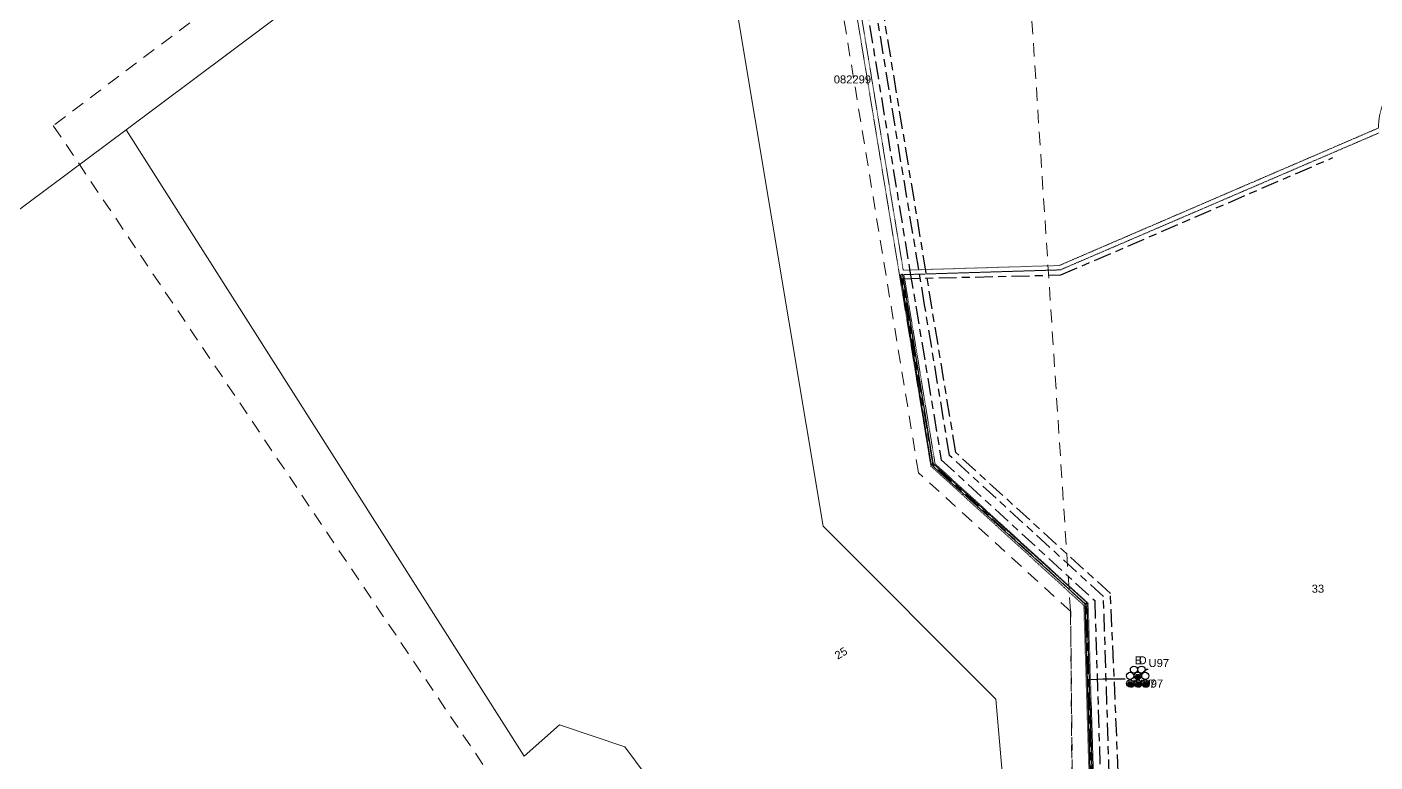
# Model space of a CAD drawing. Header units: metres. Extents: x 292510 to 295946, y 6251475 to 6256272.
# Drawn here: x 294316 to 294619.1, y 6255784.6 to 6255950 of the extents above; entities that cross this region are included whole.
import ezdxf
from ezdxf.enums import TextEntityAlignment as Align

# ---------------------------------------------------------------- set-up
doc = ezdxf.new("R2010")
doc.units = ezdxf.units.M
for name, pattern in [('Cable Exist UG', [8.2, 4, -1.2, 1.8, -1.2]), ('Dash', [5, 3, -2]), ('HIDDEN', [0.375, 0.25, -0.125]), ('HIDDEN2', [0.1875, 0.125, -0.0625])]:
    doc.linetypes.add(name, pattern=pattern)
doc.layers.get('0').update_dxf_attribs({"color": 6})
for name, color, linetype, lineweight in [('Cadastre Developer_SP_EXT', 9, 'Continuous', 5), ('Cadastre Land Parcels_SP_EXT', 7, 'Continuous', 5), ('Cadastre Other Property_SP_EXT', 9, 'HIDDEN', 5), ('Cadastre Roads_SP_EXT', 7, 'Continuous', 5)]:
    doc.layers.add(name, color=color, linetype=linetype, lineweight=lineweight)
doc.layers.add('Duct_SP_EXT', color=7, linetype='Continuous')
doc.layers.add('Mains_HV_EXT', color=7, linetype='Continuous')
doc.styles.get("Standard").update_dxf_attribs({"font": 'arial.ttf'})

# ---------------------------------------------------------------- blocks, each defined once
blk = doc.blocks.new('DUCT_EXT')
blk.add_circle((0, 0.8), 0.8)
at = {"flags": 1}
blk.add_attdef('Z', (0, 0), '', height=0.2, dxfattribs=at)
at = {"flags": 9}
for tag, p in [('DUCT_CODE', (0, 0)), ('XSECT_TYPE', (0, -0.2)), ('STATE', (0, -0.6)), ('FB_REFERENCE', (0, -0.4)), ('NOTES', (0, -0.8))]:
    blk.add_attdef(tag, text='', height=0.2, dxfattribs=at).set_placement(p, align=Align.MIDDLE_LEFT)
blk = doc.blocks.new('CABLE_LARGE_EXT')
h = blk.add_hatch(color=256)
edge = h.paths.add_edge_path()
edge.add_arc((0, 0.55), 0.55, 0, 360)
blk.add_circle((0, 0.55), 0.55)
at = {"flags": 1}
blk.add_attdef('Z', (0, 0), '', height=0.2, dxfattribs=at)
at = {"flags": 9}
for tag, p in [('COND_CODE', (0, 0)), ('STATE', (0, -0.4)), ('XSECT_SIZE', (0, -0.6)), ('FB_REFERENCE', (0, -0.2)), ('NOTES', (0, -0.8))]:
    blk.add_attdef(tag, text='', height=0.2, dxfattribs=at).set_placement(p, align=Align.MIDDLE_LEFT)

msp = doc.modelspace()

# ---------------------------------------------------------------- linework, layer by layer
at = {"layer": 'Cadastre Developer_SP_EXT', "linetype": 'Dash'}
msp.add_lwpolyline([(294476.58, 6255697.65), (294477.42, 6255696.37), (294532.88, 6255708.38), (294532.88, 6255708.38), (294557.86, 6255717.99), (294576.55, 6255726.94), (294551.23, 6255762.21), (294550.67, 6255818.48), (294516.45, 6255849.68), (294498.95, 6255956.17), (294448.47, 6256023.08), (294321.91, 6255927.79), (294322, 6255927.67), (294476.58, 6255697.65)], close=True, dxfattribs=at)
msp.add_lwpolyline([(294537.74, 6256016.17), (294550.64, 6255818.46), (294551.1, 6255762.29), (294576.55, 6255726.94), (294650.53, 6255762.27)], dxfattribs=at)
at = {"layer": 'Cadastre Land Parcels_SP_EXT', "linetype": 'Continuous'}
for points in [[(294338.3, 6255926.85), (294427.78, 6255785.9), (294435.76, 6255792.99), (294450.42, 6255788.04), (294483.11, 6255744.08), (294490.03, 6255699.13), (294532.88, 6255708.38), (294536.04, 6255709.59), (294557.86, 6255717.99), (294559.91, 6255718.97), (294569.44, 6255723.53), (294537.84, 6255752.92), (294533.85, 6255798.78), (294494.99, 6255837.63), (294475.85, 6255952.44), (294537.5, 6256017.17), (294509.35, 6256054.81), (294338.3, 6255926.85)], [(294179.64, 6255808.48), (294179.72, 6255807.1), (294186.77, 6255639.78), (294192.98, 6255634.99), (294378.33, 6255675), (294490.03, 6255699.13), (294483.11, 6255744.08), (294450.42, 6255788.04), (294435.76, 6255792.99), (294427.78, 6255785.9), (294338.3, 6255926.85), (294179.64, 6255808.48)]]:
    msp.add_lwpolyline(points, close=True, dxfattribs=at)
msp.add_lwpolyline([(294475.85, 6255952.44), (294494.99, 6255837.63), (294533.85, 6255798.78), (294537.84, 6255752.92), (294569.44, 6255723.53), (294647.68, 6255760.95)], dxfattribs=at)
at = {"layer": 'Cadastre Other Property_SP_EXT', "linetype": 'HIDDEN2'}
msp.add_lwpolyline([(294775.67, 6255993.4), (294650.2, 6255939.24), (294650.2, 6255939.24, -0.245715), (294639.41, 6255939.37), (294639.41, 6255939.37, 0.572135), (294619.9, 6255927.25), (294619.9, 6255927.25), (294548.11, 6255896.31), (294513.02, 6255895.25), (294502.74, 6255957.79)], format="xyb", dxfattribs=at)
msp.add_lwpolyline([(294501.79, 6255957.39), (294519.24, 6255851.2), (294553.63, 6255819.84), (294555.34, 6255763.32), (294579.79, 6255728.53), (294580.83, 6255728.97), (294556.33, 6255763.65), (294554.61, 6255820.3), (294520.18, 6255851.7), (294513.18, 6255894.25), (294548.33, 6255895.32), (294619.94, 6255926.12)], dxfattribs=at)
at = {"layer": 'Cadastre Roads_SP_EXT', "linetype": 'Continuous'}
msp.add_lwpolyline([(294179.64, 6255808.48), (294338.3, 6255926.85), (294338.3, 6255926.85), (294509.36, 6256054.81)], dxfattribs=at)
at = {"layer": 'Duct_SP_EXT'}
for p, q in [((294512.48, 6255894.21), (294512.71, 6255894.25)), ((294519.32, 6255851.52), (294512.48, 6255894.21)), ((294512.95, 6255894.29), (294512.71, 6255894.25)), ((294519.77, 6255851.77), (294512.95, 6255894.29)), ((294519.32, 6255851.52), (294519.54, 6255851.64)), ((294553.94, 6255820.2), (294519.32, 6255851.52)), ((294519.77, 6255851.77), (294519.54, 6255851.64)), ((294554.41, 6255820.42), (294519.77, 6255851.77)), ((294554.41, 6255820.42), (294554.17, 6255820.31)), ((294556.08, 6255763.84), (294554.41, 6255820.42)), ((294553.94, 6255820.2), (294554.17, 6255820.31)), ((294555.61, 6255763.77), (294553.94, 6255820.2))]:
    msp.add_line(p, q, dxfattribs=at)
for points in [[(294568.09, 6255805.45), (294567.72, 6255805.45), (294566.12, 6255804.08)], [(294562.94, 6255803.21), (294557.88, 6255803.21), (294555.11, 6255803.13)]]:
    msp.add_lwpolyline(points, dxfattribs=at)
at = {"layer": 'Mains_HV_EXT', "linetype": 'Cable Exist UG'}
for points in [[(294463.99, 6256043.47), (294448.91, 6256032.05), (294448.91, 6256032.05), (294504.13, 6255958.37), (294514.54, 6255895.06), (294515.85, 6255887.15), (294515.85, 6255887.15), (294521.58, 6255852.57), (294556.08, 6255820.91), (294557.9, 6255764.13), (294585.35, 6255725.66), (294559.84, 6255713.4), (294534.88, 6255703.79), (294498.82, 6255695.9)], [(294587.31, 6255726.59), (294559.88, 6255764.8), (294558.05, 6255821.81), (294523.44, 6255853.58), (294517.82, 6255887.48), (294516.51, 6255895.39), (294506.02, 6255959.18), (294453.57, 6256028.7), (294451.44, 6256031.65), (294451.44, 6256031.65), (294465.14, 6256041.98)], [(294582.44, 6255719.78), (294583.7, 6255720.39), (294585.88, 6255719.21), (294593.12, 6255722.58), (294562.07, 6255765.88), (294559.63, 6255822.49), (294524.83, 6255854.23), (294507.47, 6255959.82), (294455.65, 6256028.5), (294450.56, 6256035.25), (294450.3, 6256035.6), (294450.82, 6256036)], [(294581.92, 6255726.2), (294580.82, 6255727.77), (294555.92, 6255763.47), (294554.11, 6255820), (294519.72, 6255851.57), (294512.79, 6255893.33), (294548.49, 6255894.18), (294609.62, 6255920.58)]]:
    msp.add_lwpolyline(points, dxfattribs=at)

# ---------------------------------------------------------------- block references
at = {"layer": 'Duct_SP_EXT'}
for name, p in [('DUCT_EXT', (294564.89, 6255804.59)), ('DUCT_EXT', (294566.59, 6255804.59)), ('DUCT_EXT', (294564.04, 6255803.19)), ('DUCT_EXT', (294564.04, 6255801.49)), ('CABLE_LARGE_EXT', (294564.03, 6255801.56)), ('DUCT_EXT', (294565.74, 6255803.19)), ('DUCT_EXT', (294565.74, 6255801.49)), ('CABLE_LARGE_EXT', (294565.73, 6255803.23)), ('CABLE_LARGE_EXT', (294565.75, 6255801.56)), ('DUCT_EXT', (294567.44, 6255803.19)), ('DUCT_EXT', (294567.44, 6255801.49)), ('CABLE_LARGE_EXT', (294567.47, 6255801.56))]:
    msp.add_blockref(name, p, dxfattribs=at)

# ---------------------------------------------------------------- texts
at = {"layer": 'Cadastre Land Parcels_SP_EXT'}
msp.add_text('33', height=1.8, dxfattribs=at).set_placement((294604.86, 6255822.7))
msp.add_text('25', height=1.8, rotation=31.0096, dxfattribs=at).set_placement((294498.29, 6255807.6))
at = {"layer": 'Cadastre Other Property_SP_EXT'}
msp.add_text('082299', height=1.8, dxfattribs=at).set_placement((294497.4, 6255937.27))
at = {"layer": 'Duct_SP_EXT'}
for s, p in [('B', (294565.04, 6255806.59)), ('D', (294565.94, 6255806.59)), ('U97', (294568.18, 6255805.98)), ('U97', (294563.43, 6255801.36)), ('U97', (294565.1, 6255801.37)), ('U97', (294566.85, 6255801.37))]:
    msp.add_text(s, height=1.8, dxfattribs=at).set_placement(p)

doc.saveas('drawing.dxf')
